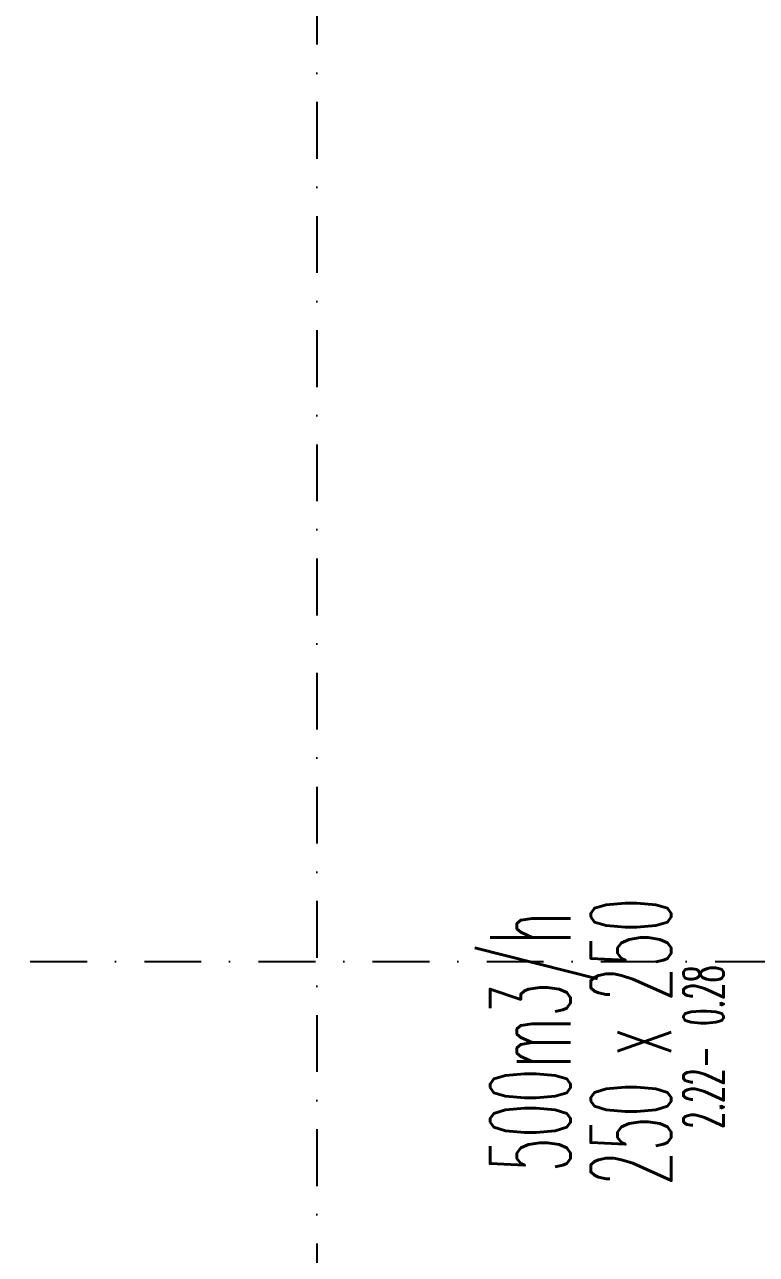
# Model space of a CAD drawing. Header units: inches. Extents: x -772 to 6765, y -813 to 4093.
# Drawn here: x 1634.7 to 1798.2, y 1184.5 to 1459.3 of the extents above; entities that cross this region are included whole.
import ezdxf
from ezdxf.enums import TextEntityAlignment as Align

# ---------------------------------------------------------------- set-up
doc = ezdxf.new("R2010")
doc.units = ezdxf.units.IN
doc.header["$MEASUREMENT"] = 0
doc.linetypes.add('DASHDOT', pattern=[25.4, 12.7, -6.35, 0, -6.35])
doc.layers.add('H_STR_Aks', color=250, linetype='DASHDOT')
doc.layers.add('HIZ-PA', color=253, linetype='Continuous', lineweight=0, transparency=0.5)
doc.layers.add('MTY-UFLEME-KANALI-CAP', color=21, linetype='Continuous', lineweight=0)
doc.styles.add('CAP', font='simplxtw.shx', dxfattribs={"width": 0.65})

# ---------------------------------------------------------------- blocks, each defined once
blk = doc.blocks.new('*U230')
at = {"layer": 'HIZ-PA', "color": 3, "style": 'CAP', "width": 0.5}
blk.add_attdef('HIZ', text='', height=0.5, dxfattribs=at).set_placement((-0.049, -1.954), align=Align.BOTTOM_RIGHT)
blk.add_attdef('PA', text='', height=0.5, dxfattribs=at).set_placement((0.201, -1.954), align=Align.BOTTOM_LEFT)
at = {"layer": 'MTY-UFLEME-KANALI-CAP', "color": 7, "style": 'CAP', "width": 0.5}
for tag, p in [('DEBI', (0.001, -0.204)), ('X', (0.001, -1.454))]:
    blk.add_attdef(tag, text='', height=1, dxfattribs=at).set_placement(p, align=Align.BOTTOM_CENTER)
blk.add_attdef('A', text='', height=1, dxfattribs=at).set_placement((-0.499, -1.454), align=Align.BOTTOM_RIGHT)
blk.add_attdef('B', text='', height=1, dxfattribs=at).set_placement((0.501, -1.454), align=Align.BOTTOM_LEFT)
blk = doc.blocks.new('mekanik')
at = {"layer": 'MTY-UFLEME-KANALI-CAP', "xscale": 18, "yscale": 18, "zscale": 18, "rotation": 90}
blk.add_blockref('*U230', (21028.41, 8072.02), dxfattribs=at).add_auto_attribs({'DEBI': '500m3/h', 'X': 'x', 'A': '250', 'B': '250', 'PA': '0.28', 'HIZ': '2.22-'})

msp = doc.modelspace()

# ---------------------------------------------------------------- linework, layer by layer
at = {"layer": 'H_STR_Aks'}
for p, q in [((1700, 4043), (1700, -712.77)), ((-659.05, 1250), (6664.51, 1250))]:
    msp.add_line(p, q, dxfattribs=at)

# ---------------------------------------------------------------- block references
msp.add_blockref('mekanik', (-19270, -6840))

doc.saveas('drawing.dxf')
